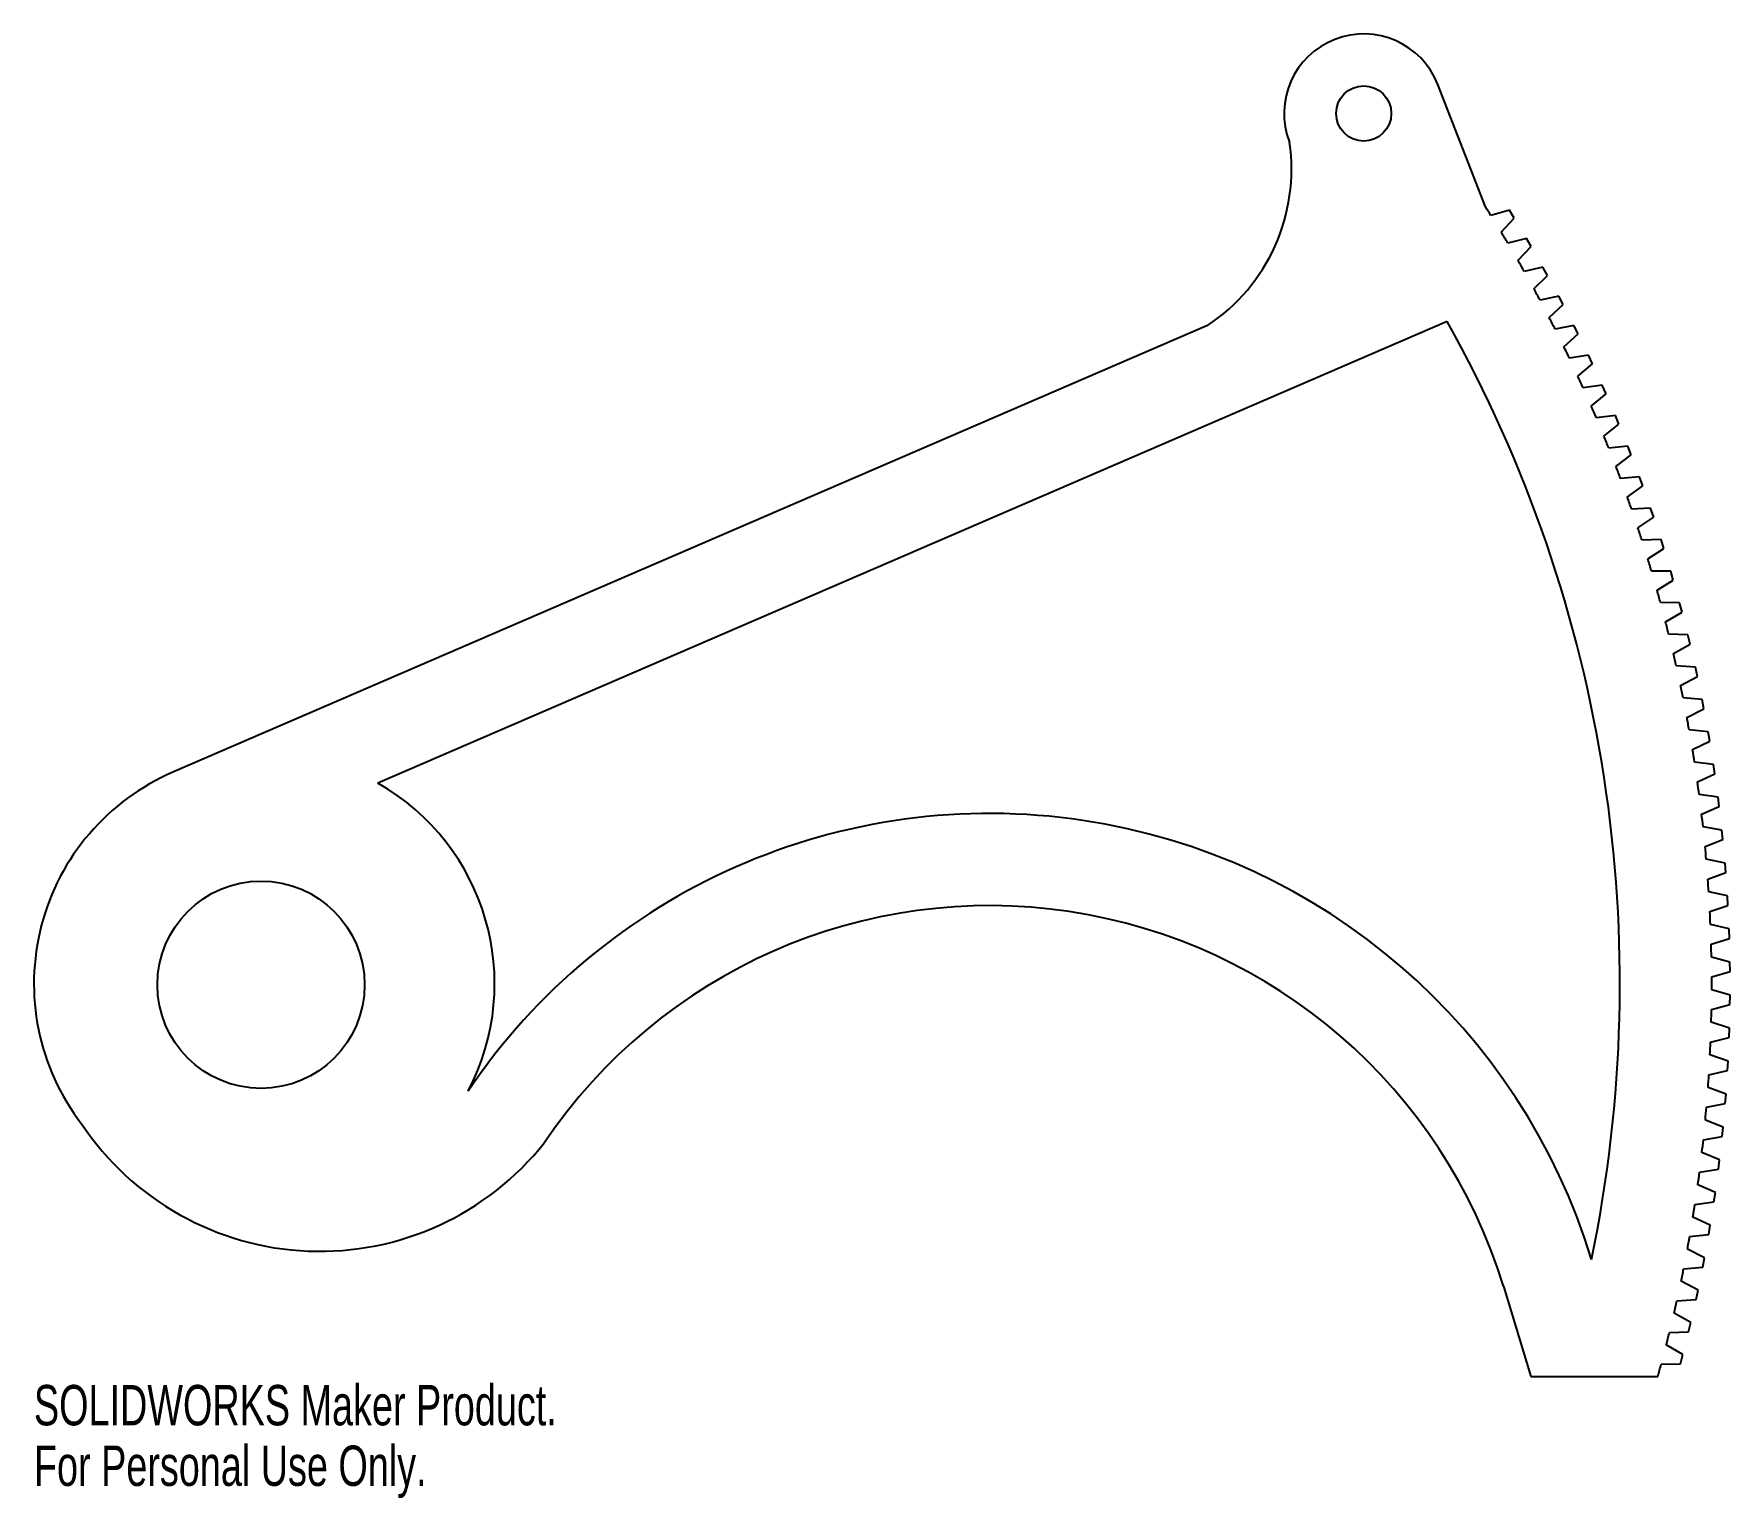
# Model space of a CAD drawing. Header units: inches. Extents: x -1.07 to 6.93, y -2.42 to 4.48.
import ezdxf

# ---------------------------------------------------------------- set-up
doc = ezdxf.new("R2010")
doc.units = ezdxf.units.IN
doc.header["$MEASUREMENT"] = 0
doc.styles.add('SLDTEXTSTYLE0', font='TXT', dxfattribs={"width": 0.7})

msp = doc.modelspace()

# ---------------------------------------------------------------- linework, layer by layer
at = {"color": 7, "linetype": 'Continuous', "lineweight": 25}
for p, q in [((5.773, 3.6667), (5.5478, 4.2433)), ((5.8852, 3.6513), (5.7983, 3.6264)), ((5.8473, 3.5469), (5.9085, 3.6134)), ((5.9085, 3.6134), (5.8852, 3.6513)), ((5.9658, 3.518), (5.8784, 3.4951)), ((5.9256, 3.4145), (5.9883, 3.4796)), ((5.9883, 3.4796), (5.9658, 3.518)), ((6.0434, 3.3829), (5.9555, 3.362)), ((6.0651, 3.344), (6.0434, 3.3829)), ((6.0009, 3.2804), (6.0651, 3.344)), ((6.118, 3.2461), (6.0296, 3.2272)), ((6.0731, 3.1446), (6.1387, 3.2068)), ((6.1387, 3.2068), (6.118, 3.2461)), ((5.5922, 3.1265), (0.5505, 0.9503)), ((4.4628, 3.1077), (-0.4149, 1.0023)), ((6.1895, 3.1077), (6.1007, 3.0908)), ((6.1423, 3.0072), (6.2093, 3.0679)), ((6.2093, 3.0679), (6.1895, 3.1077)), ((6.2578, 2.9677), (6.1687, 2.9528)), ((6.2767, 2.9275), (6.2578, 2.9677)), ((6.2084, 2.8683), (6.2767, 2.9275)), ((6.323, 2.8262), (6.2335, 2.8133)), ((6.341, 2.7856), (6.323, 2.8262)), ((6.2714, 2.7279), (6.341, 2.7856)), ((6.3849, 2.6833), (6.2952, 2.6724)), ((6.3311, 2.5862), (6.402, 2.6422)), ((6.402, 2.6422), (6.3849, 2.6833)), ((6.4436, 2.539), (6.3537, 2.5301)), ((6.3877, 2.4431), (6.4598, 2.4976)), ((6.4598, 2.4976), (6.4436, 2.539)), ((6.4991, 2.3935), (6.409, 2.3866)), ((6.441, 2.2989), (6.5144, 2.3517)), ((6.5144, 2.3517), (6.4991, 2.3935)), ((6.5513, 2.2467), (6.4611, 2.2419)), ((6.5656, 2.2046), (6.5513, 2.2467)), ((6.4911, 2.1534), (6.5656, 2.2046)), ((6.6002, 2.0988), (6.5099, 2.096)), ((6.6135, 2.0563), (6.6002, 2.0988)), ((6.5379, 2.0069), (6.6135, 2.0563)), ((6.6457, 1.9498), (6.5554, 1.949)), ((6.6581, 1.9071), (6.6457, 1.9498)), ((6.5814, 1.8593), (6.6581, 1.9071)), ((6.6879, 1.7999), (6.5975, 1.8011)), ((6.6993, 1.7568), (6.6879, 1.7999)), ((6.6215, 1.7108), (6.6993, 1.7568)), ((6.7267, 1.649), (6.6364, 1.6523)), ((6.6583, 1.5615), (6.7371, 1.6057)), ((6.7371, 1.6057), (6.7267, 1.649)), ((6.7621, 1.4973), (6.6719, 1.5026)), ((6.6918, 1.4113), (6.7715, 1.4538)), ((6.7715, 1.4538), (6.7621, 1.4973)), ((6.794, 1.3448), (6.704, 1.3522)), ((6.7218, 1.2605), (6.8025, 1.3011)), ((6.8025, 1.3011), (6.794, 1.3448)), ((6.8226, 1.1917), (6.7327, 1.201)), ((6.7484, 1.109), (6.8301, 1.1478)), ((6.8301, 1.1478), (6.8226, 1.1917)), ((6.8476, 1.0379), (6.758, 1.0493)), ((6.7717, 0.9569), (6.8542, 0.9939)), ((6.8542, 0.9939), (6.8476, 1.0379)), ((6.8692, 0.8837), (6.7799, 0.8971)), ((6.8748, 0.8395), (6.8692, 0.8837)), ((6.7915, 0.8044), (6.8748, 0.8395)), ((6.8874, 0.7289), (6.7983, 0.7444)), ((6.8919, 0.6847), (6.8874, 0.7289)), ((6.8079, 0.6514), (6.8919, 0.6847)), ((6.902, 0.5739), (6.8134, 0.5913)), ((6.9056, 0.5295), (6.902, 0.5739)), ((6.8208, 0.4982), (6.9056, 0.5295)), ((6.9132, 0.4185), (6.8249, 0.4379)), ((6.9157, 0.3741), (6.9132, 0.4185)), ((6.8303, 0.3446), (6.9157, 0.3741)), ((6.9209, 0.2629), (6.8331, 0.2843)), ((6.9224, 0.2184), (6.9209, 0.2629)), ((6.8363, 0.1909), (6.9224, 0.2184)), ((6.925, 0.1072), (6.8377, 0.1305)), ((6.9256, 0.0627), (6.925, 0.1072)), ((6.8389, 0.0371), (6.9256, 0.0627)), ((6.9257, -0.0486), (6.8389, -0.0233)), ((6.9252, -0.0931), (6.9257, -0.0486)), ((6.838, -0.1167), (6.9252, -0.0931)), ((6.9228, -0.2043), (6.8367, -0.1771)), ((6.9214, -0.2488), (6.9228, -0.2043)), ((6.8336, -0.2705), (6.9214, -0.2488)), ((6.9165, -0.36), (6.831, -0.3308)), ((6.914, -0.4044), (6.9165, -0.36)), ((6.8258, -0.4241), (6.914, -0.4044)), ((6.9066, -0.5155), (6.8218, -0.4844)), ((6.9032, -0.5598), (6.9066, -0.5155)), ((6.8933, -0.6707), (6.8092, -0.6377)), ((6.8145, -0.5775), (6.9032, -0.5598)), ((6.7998, -0.7306), (6.8888, -0.7149)), ((6.8888, -0.7149), (6.8933, -0.6707)), ((6.8765, -0.8255), (6.7931, -0.7907)), ((6.7817, -0.8834), (6.871, -0.8697)), ((6.871, -0.8697), (6.8765, -0.8255)), ((6.8562, -0.98), (6.7736, -0.9432)), ((6.7601, -1.0357), (6.8497, -1.024)), ((6.8497, -1.024), (6.8562, -0.98)), ((6.8324, -1.1339), (6.7507, -1.0953)), ((6.7351, -1.1874), (6.825, -1.1778)), ((6.825, -1.1778), (6.8324, -1.1339)), ((6.8052, -1.2873), (6.7243, -1.2469)), ((6.7067, -1.3386), (6.7967, -1.331)), ((6.7967, -1.331), (6.8052, -1.2873)), ((5.857, -1.4212), (5.9864, -1.8463)), ((6.7745, -1.44), (6.6946, -1.3978)), ((6.6749, -1.4891), (6.7651, -1.4835)), ((6.7651, -1.4835), (6.7745, -1.44)), ((6.7404, -1.592), (6.6615, -1.548)), ((6.73, -1.6353), (6.7404, -1.592)), ((6.6397, -1.6389), (6.73, -1.6353)), ((6.7029, -1.7432), (6.625, -1.6974)), ((6.6915, -1.7863), (6.7029, -1.7432)), ((6.6012, -1.7878), (6.6915, -1.7863)), ((5.9864, -1.8463), (6.585, -1.8463))]:
    msp.add_line(p, q, dxfattribs=at)
for centre, radius in [((5.1984, 4.1069), 0.13), ((0, 0), 0.4885)]:
    msp.add_circle(centre, radius, dxfattribs=at)
for centre, radius, start, end in [((5.1984, 4.1069), 0.375, 21.33157, 201.23031), ((3.9736, 3.8445), 0.8844, 303.58205, 8.228), ((0, 0), 6.839, 32.023, 32.42136), ((0, 0), 6.839, 30.73428, 31.24048), ((0, 0), 6.839, 29.44555, 29.95176), ((0, 0), 6.839, 28.15682, 28.66303), ((0.0154, 0.0053), 6.3908, 348.26304, 29.23467), ((0, 0), 6.839, 26.86809, 27.3743), ((0, 0), 6.839, 25.57937, 26.08557), ((0, 0), 6.839, 24.29064, 24.79685), ((0, 0), 6.839, 23.00191, 23.50812), ((0, 0), 6.839, 21.71318, 22.21939), ((0, 0), 6.839, 20.42446, 20.93067), ((0, 0), 6.839, 19.13573, 19.64194), ((0, 0), 6.839, 17.847, 18.35321), ((0, 0), 6.839, 16.55828, 17.06448), ((0, 0), 6.839, 15.26955, 15.77576), ((0, 0), 6.839, 13.98082, 14.48703), ((0, 0), 6.839, 12.69209, 13.1983), ((0, 0), 6.839, 11.40337, 11.90957), ((0, 0), 6.839, 10.11464, 10.62085), ((0, 0), 6.839, 8.82591, 9.33212), ((0.0154, 0.0053), 1.0859, 113.34701, 217.51432), ((0.0154, 0.0053), 1.0859, 332.19619, 60.48119), ((0, 0), 6.839, 7.53718, 8.04339), ((3.4354, -2.1584), 2.9657, 16.93136, 146.02849), ((0, 0), 6.839, 6.24846, 6.75467), ((0, 0), 6.839, 4.95973, 5.46594), ((0, 0), 6.839, 3.671, 4.17721), ((3.4354, -2.1584), 2.5312, 16.93136, 146.02849), ((0, 0), 6.839, 2.38228, 2.88848), ((0, 0), 6.839, 1.09355, 1.59976), ((0, 0), 6.839, 359.80482, 0.31103), ((0, 0), 6.839, 358.51609, 359.0223), ((0, 0), 6.839, 357.22737, 357.73357), ((0, 0), 6.839, 355.93864, 356.44485), ((0, 0), 6.839, 354.64991, 355.15612), ((0.2772, 0.0942), 1.3506, 213.74062, 321.64139), ((0, 0), 6.839, 353.36118, 353.86739), ((0, 0), 6.839, 352.07246, 352.57867), ((0, 0), 6.839, 350.78373, 351.28994), ((0, 0), 6.839, 349.495, 350.00121), ((0, 0), 6.839, 348.20628, 348.71248), ((0, 0), 6.839, 346.91755, 347.42376), ((0, 0), 6.839, 345.62882, 346.13503), ((0, 0), 6.839, 344.33755, 344.8463)]:
    msp.add_arc(centre, radius, start, end, dxfattribs=at)

# ---------------------------------------------------------------- texts
at = {"color": 7, "linetype": 'Continuous', "char_height": 0.1903, "attachment_point": 1, "style": 'SLDTEXTSTYLE0'}
for s, insert in [('SOLIDWORKS Maker Product.', (-1.0705, -1.8865)), ('For Personal Use Only.', (-1.0705, -2.1719))]:
    msp.add_mtext(s, dxfattribs=dict(at, insert=insert))

doc.saveas('drawing.dxf')
